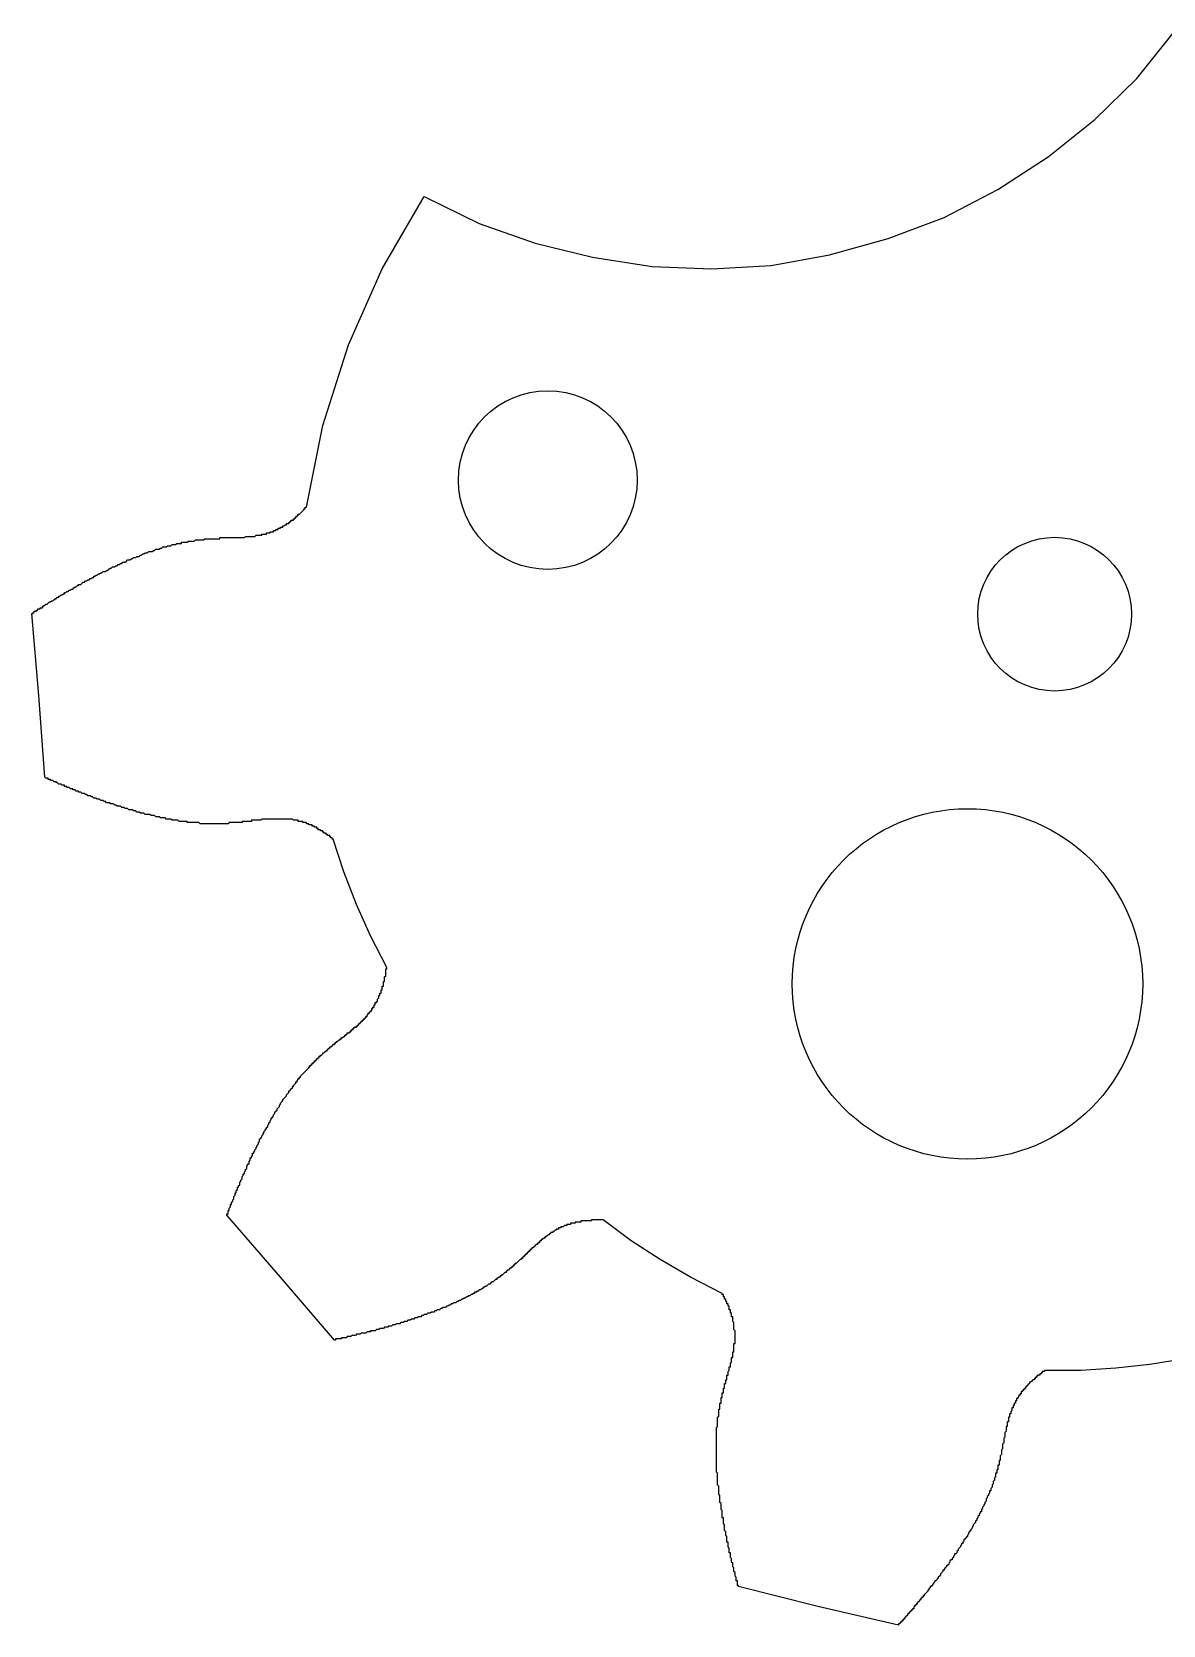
# Model space of a CAD drawing. Header units: millimetres. Extents: x 0 to 35, y 0 to 29.7.
# Drawn here: x 0 to 19.37, y 0 to 27.28 of the extents above; entities that cross this region are included whole.
import ezdxf

# ---------------------------------------------------------------- set-up
doc = ezdxf.new("R2010")
doc.units = ezdxf.units.MM
doc.layers.add('CORTE', color=7, linetype='Continuous')

msp = doc.modelspace()

# ---------------------------------------------------------------- linework, layer by layer
at = {"layer": 'CORTE'}
msp.add_lwpolyline([(19.74, 4.56), (19.14, 4.46), (18.56, 4.4), (17.96, 4.36), (17.36, 4.36), (17.34, 4.36), (17.34, 4.34), (17.32, 4.34), (17.3, 4.34), (17.3, 4.32), (17.28, 4.32), (17.28, 4.3), (17.26, 4.3), (17.26, 4.28), (17.24, 4.28), (17.22, 4.28), (17.22, 4.26), (17.2, 4.26), (17.2, 4.24), (17.18, 4.24), (17.18, 4.22), (17.16, 4.22), (17.16, 4.2), (17.14, 4.2), (17.12, 4.18), (17.1, 4.16), (17.08, 4.16), (17.08, 4.14), (17.06, 4.12), (17.04, 4.1), (17.02, 4.08), (17.02, 4.06), (17, 4.06), (17, 4.04), (16.98, 4.04), (16.98, 4.02), (16.96, 4.02), (16.96, 4), (16.94, 4), (16.94, 3.98), (16.94, 3.96), (16.92, 3.96), (16.92, 3.94), (16.9, 3.94), (16.9, 3.92), (16.88, 3.9), (16.88, 3.88), (16.86, 3.88), (16.86, 3.86), (16.86, 3.84), (16.84, 3.84), (16.84, 3.82), (16.84, 3.8), (16.82, 3.8), (16.82, 3.78), (16.82, 3.76), (16.8, 3.76), (16.8, 3.74), (16.8, 3.72), (16.78, 3.72), (16.78, 3.7), (16.78, 3.68), (16.76, 3.66), (16.76, 3.64), (16.76, 3.62), (16.74, 3.62), (16.74, 3.6), (16.74, 3.58), (16.74, 3.56), (16.72, 3.56), (16.72, 3.54), (16.72, 3.52), (16.72, 3.5), (16.72, 3.48), (16.7, 3.48), (16.7, 3.46), (16.7, 3.44), (16.7, 3.42), (16.7, 3.4), (16.68, 3.4), (16.68, 3.38), (16.68, 3.36), (16.68, 3.34), (16.68, 3.32), (16.66, 3.3), (16.66, 3.28), (16.66, 3.26), (16.66, 3.24), (16.66, 3.22), (16.64, 3.2), (16.64, 3.18), (16.64, 3.16), (16.64, 3.14), (16.64, 3.12), (16.62, 3.1), (16.62, 3.08), (16.62, 3.06), (16.62, 3.04), (16.62, 3.02), (16.6, 3), (16.6, 2.98), (16.6, 2.96), (16.6, 2.94), (16.6, 2.92), (16.58, 2.9), (16.58, 2.88), (16.58, 2.86), (16.58, 2.84), (16.58, 2.82), (16.56, 2.82), (16.56, 2.8), (16.56, 2.78), (16.56, 2.76), (16.56, 2.74), (16.54, 2.74), (16.54, 2.72), (16.54, 2.7), (16.54, 2.68), (16.54, 2.66), (16.52, 2.66), (16.52, 2.64), (16.52, 2.62), (16.52, 2.6), (16.5, 2.6), (16.5, 2.58), (16.5, 2.56), (16.5, 2.54), (16.48, 2.52), (16.48, 2.5), (16.48, 2.48), (16.46, 2.46), (16.46, 2.44), (16.46, 2.42), (16.44, 2.4), (16.44, 2.38), (16.44, 2.36), (16.42, 2.34), (16.42, 2.32), (16.42, 2.3), (16.4, 2.3), (16.4, 2.28), (16.4, 2.26), (16.38, 2.24), (16.38, 2.22), (16.36, 2.2), (16.36, 2.18), (16.34, 2.16), (16.34, 2.14), (16.34, 2.12), (16.32, 2.1), (16.32, 2.08), (16.3, 2.06), (16.3, 2.04), (16.28, 2.02), (16.28, 2), (16.26, 1.98), (16.26, 1.96), (16.26, 1.94), (16.24, 1.94), (16.24, 1.92), (16.22, 1.9), (16.22, 1.88), (16.2, 1.86), (16.2, 1.84), (16.18, 1.82), (16.18, 1.8), (16.16, 1.78), (16.16, 1.76), (16.14, 1.74), (16.12, 1.72), (16.12, 1.7), (16.1, 1.68), (16.1, 1.66), (16.08, 1.64), (16.08, 1.62), (16.06, 1.62), (16.06, 1.6), (16.04, 1.58), (16.04, 1.56), (16.02, 1.54), (16.02, 1.52), (16, 1.5), (15.98, 1.48), (15.96, 1.46), (15.96, 1.44), (15.94, 1.42), (15.94, 1.4), (15.92, 1.4), (15.92, 1.38), (15.9, 1.36), (15.9, 1.34), (15.88, 1.32), (15.86, 1.3), (15.86, 1.28), (15.84, 1.26), (15.84, 1.24), (15.82, 1.22), (15.8, 1.22), (15.8, 1.2), (15.78, 1.18), (15.78, 1.16), (15.76, 1.14), (15.76, 1.12), (15.74, 1.12), (15.72, 1.1), (15.72, 1.08), (15.7, 1.06), (15.7, 1.04), (15.68, 1.02), (15.66, 1.02), (15.66, 1), (15.64, 0.98), (15.62, 0.96), (15.62, 0.94), (15.6, 0.94), (15.6, 0.92), (15.58, 0.9), (15.56, 0.88), (15.56, 0.86), (15.54, 0.84), (15.52, 0.82), (15.52, 0.8), (15.5, 0.8), (15.5, 0.78), (15.48, 0.76), (15.46, 0.76), (15.46, 0.74), (15.44, 0.72), (15.44, 0.7), (15.42, 0.7), (15.42, 0.68), (15.4, 0.66), (15.38, 0.66), (15.38, 0.64), (15.36, 0.62), (15.36, 0.6), (15.34, 0.6), (15.34, 0.58), (15.32, 0.56), (15.3, 0.54), (15.28, 0.52), (15.28, 0.5), (15.26, 0.5), (15.26, 0.48), (15.24, 0.48), (15.24, 0.46), (15.22, 0.46), (15.22, 0.44), (15.2, 0.42), (15.18, 0.4), (15.16, 0.38), (15.16, 0.36), (15.14, 0.36), (15.14, 0.34), (15.12, 0.34), (15.12, 0.32), (15.1, 0.32), (15.1, 0.3), (15.1, 0.28), (15.08, 0.28), (15.08, 0.26), (15.06, 0.26), (15.06, 0.24), (15.04, 0.24), (15.04, 0.22), (15.02, 0.22), (15.02, 0.2), (15, 0.2), (15, 0.18), (14.98, 0.16), (14.96, 0.14), (14.94, 0.12), (14.94, 0.1), (14.92, 0.1), (14.92, 0.08), (14.9, 0.08), (14.9, 0.06), (14.88, 0.06), (14.88, 0.04), (14.86, 0.04), (14.86, 0.02), (14.84, 0.02), (14.84, 0), (13.46, 0.32), (12.1, 0.66), (12.1, 0.68), (12.08, 0.68), (12.08, 0.7), (12.08, 0.72), (12.08, 0.74), (12.08, 0.76), (12.06, 0.76), (12.06, 0.78), (12.06, 0.8), (12.06, 0.82), (12.04, 0.84), (12.04, 0.86), (12.04, 0.88), (12.04, 0.9), (12.02, 0.92), (12.02, 0.94), (12.02, 0.96), (12.02, 0.98), (12, 1), (12, 1.02), (12, 1.04), (12, 1.06), (11.98, 1.08), (11.98, 1.1), (11.98, 1.12), (11.98, 1.14), (11.96, 1.16), (11.96, 1.18), (11.96, 1.2), (11.96, 1.22), (11.96, 1.24), (11.94, 1.24), (11.94, 1.26), (11.94, 1.28), (11.94, 1.3), (11.94, 1.32), (11.92, 1.34), (11.92, 1.36), (11.92, 1.38), (11.92, 1.4), (11.92, 1.42), (11.9, 1.42), (11.9, 1.44), (11.9, 1.46), (11.9, 1.48), (11.9, 1.5), (11.9, 1.52), (11.88, 1.54), (11.88, 1.56), (11.88, 1.58), (11.88, 1.6), (11.86, 1.62), (11.86, 1.64), (11.86, 1.66), (11.86, 1.68), (11.86, 1.7), (11.86, 1.72), (11.84, 1.74), (11.84, 1.76), (11.84, 1.78), (11.84, 1.8), (11.84, 1.82), (11.84, 1.84), (11.82, 1.84), (11.82, 1.86), (11.82, 1.88), (11.82, 1.9), (11.82, 1.92), (11.82, 1.96), (11.8, 1.98), (11.8, 2), (11.8, 2.02), (11.8, 2.04), (11.8, 2.06), (11.8, 2.08), (11.78, 2.1), (11.78, 2.12), (11.78, 2.14), (11.78, 2.16), (11.78, 2.18), (11.78, 2.2), (11.78, 2.22), (11.76, 2.24), (11.76, 2.26), (11.76, 2.28), (11.76, 2.3), (11.76, 2.32), (11.76, 2.34), (11.76, 2.36), (11.76, 2.38), (11.74, 2.4), (11.74, 2.42), (11.74, 2.44), (11.74, 2.46), (11.74, 2.48), (11.74, 2.5), (11.74, 2.52), (11.74, 2.54), (11.74, 2.56), (11.74, 2.58), (11.74, 2.6), (11.72, 2.62), (11.72, 2.64), (11.72, 2.66), (11.72, 2.68), (11.72, 2.7), (11.72, 2.72), (11.72, 2.74), (11.72, 2.76), (11.72, 2.78), (11.72, 2.8), (11.72, 2.82), (11.72, 2.84), (11.72, 2.86), (11.72, 2.88), (11.72, 2.9), (11.72, 2.92), (11.72, 2.94), (11.72, 2.96), (11.72, 2.98), (11.72, 3), (11.72, 3.02), (11.72, 3.04), (11.72, 3.06), (11.72, 3.08), (11.72, 3.1), (11.72, 3.12), (11.72, 3.14), (11.72, 3.16), (11.72, 3.18), (11.72, 3.2), (11.72, 3.22), (11.72, 3.24), (11.72, 3.26), (11.72, 3.28), (11.72, 3.3), (11.72, 3.32), (11.72, 3.34), (11.72, 3.36), (11.72, 3.38), (11.74, 3.4), (11.74, 3.42), (11.74, 3.44), (11.74, 3.46), (11.74, 3.48), (11.74, 3.5), (11.74, 3.52), (11.74, 3.54), (11.74, 3.56), (11.76, 3.58), (11.76, 3.6), (11.76, 3.62), (11.76, 3.64), (11.76, 3.66), (11.76, 3.68), (11.76, 3.7), (11.78, 3.7), (11.78, 3.72), (11.78, 3.74), (11.78, 3.76), (11.78, 3.78), (11.78, 3.8), (11.8, 3.8), (11.8, 3.82), (11.8, 3.84), (11.8, 3.86), (11.8, 3.88), (11.8, 3.9), (11.82, 3.9), (11.82, 3.92), (11.82, 3.94), (11.82, 3.96), (11.82, 3.98), (11.84, 3.98), (11.84, 4), (11.84, 4.02), (11.84, 4.04), (11.84, 4.06), (11.86, 4.06), (11.86, 4.08), (11.86, 4.1), (11.86, 4.12), (11.86, 4.14), (11.88, 4.14), (11.88, 4.16), (11.88, 4.18), (11.88, 4.2), (11.9, 4.2), (11.9, 4.22), (11.9, 4.24), (11.9, 4.26), (11.9, 4.28), (11.92, 4.28), (11.92, 4.3), (11.92, 4.32), (11.92, 4.34), (11.94, 4.36), (11.94, 4.38), (11.94, 4.4), (11.94, 4.42), (11.96, 4.42), (11.96, 4.44), (11.96, 4.46), (11.96, 4.48), (11.98, 4.5), (11.98, 4.52), (11.98, 4.54), (11.98, 4.56), (11.98, 4.58), (12, 4.58), (12, 4.6), (12, 4.62), (12, 4.64), (12, 4.66), (12, 4.68), (12.02, 4.68), (12.02, 4.7), (12.02, 4.72), (12.02, 4.74), (12.02, 4.76), (12.02, 4.78), (12.02, 4.8), (12.02, 4.82), (12.04, 4.82), (12.04, 4.84), (12.04, 4.86), (12.04, 4.88), (12.04, 4.9), (12.04, 4.92), (12.04, 4.94), (12.04, 4.96), (12.04, 4.98), (12.04, 5), (12.04, 5.02), (12.04, 5.04), (12.02, 5.06), (12.02, 5.08), (12.02, 5.1), (12.02, 5.12), (12.02, 5.14), (12.02, 5.16), (12.02, 5.18), (12, 5.2), (12, 5.22), (12, 5.24), (12, 5.26), (12, 5.28), (11.98, 5.28), (11.98, 5.3), (11.98, 5.32), (11.98, 5.34), (11.96, 5.34), (11.96, 5.36), (11.96, 5.38), (11.96, 5.4), (11.94, 5.4), (11.94, 5.42), (11.94, 5.44), (11.94, 5.46), (11.92, 5.46), (11.92, 5.48), (11.92, 5.5), (11.9, 5.5), (11.9, 5.52), (11.9, 5.54), (11.88, 5.54), (11.88, 5.56), (11.88, 5.58), (11.86, 5.58), (11.86, 5.6), (11.86, 5.62), (11.84, 5.62), (11.84, 5.64), (11.84, 5.66), (11.82, 5.66), (11.82, 5.68), (11.28, 5.96), (10.76, 6.26), (10.26, 6.58), (9.78, 6.94), (9.76, 6.94), (9.74, 6.94), (9.72, 6.94), (9.7, 6.94), (9.68, 6.94), (9.66, 6.94), (9.64, 6.94), (9.62, 6.94), (9.6, 6.94), (9.58, 6.94), (9.58, 6.92), (9.56, 6.92), (9.54, 6.92), (9.52, 6.92), (9.5, 6.92), (9.48, 6.92), (9.46, 6.92), (9.44, 6.92), (9.42, 6.92), (9.4, 6.92), (9.4, 6.9), (9.38, 6.9), (9.36, 6.9), (9.34, 6.9), (9.32, 6.9), (9.3, 6.9), (9.3, 6.88), (9.28, 6.88), (9.26, 6.88), (9.24, 6.88), (9.22, 6.88), (9.22, 6.86), (9.2, 6.86), (9.18, 6.86), (9.16, 6.86), (9.16, 6.84), (9.14, 6.84), (9.12, 6.84), (9.1, 6.82), (9.08, 6.82), (9.06, 6.82), (9.06, 6.8), (9.04, 6.8), (9.02, 6.8), (9.02, 6.78), (9, 6.78), (8.98, 6.78), (8.98, 6.76), (8.96, 6.76), (8.94, 6.74), (8.92, 6.74), (8.92, 6.72), (8.9, 6.72), (8.88, 6.72), (8.88, 6.7), (8.86, 6.7), (8.86, 6.68), (8.84, 6.68), (8.82, 6.66), (8.8, 6.66), (8.8, 6.64), (8.78, 6.64), (8.78, 6.62), (8.76, 6.62), (8.74, 6.6), (8.72, 6.6), (8.72, 6.58), (8.7, 6.58), (8.7, 6.56), (8.68, 6.56), (8.68, 6.54), (8.66, 6.54), (8.66, 6.52), (8.64, 6.52), (8.62, 6.5), (8.6, 6.48), (8.58, 6.46), (8.56, 6.46), (8.56, 6.44), (8.54, 6.44), (8.54, 6.42), (8.52, 6.42), (8.52, 6.4), (8.5, 6.4), (8.5, 6.38), (8.48, 6.38), (8.48, 6.36), (8.46, 6.36), (8.46, 6.34), (8.44, 6.34), (8.44, 6.32), (8.42, 6.32), (8.42, 6.3), (8.4, 6.3), (8.4, 6.28), (8.38, 6.28), (8.38, 6.26), (8.36, 6.26), (8.34, 6.24), (8.32, 6.22), (8.3, 6.2), (8.28, 6.2), (8.28, 6.18), (8.26, 6.18), (8.26, 6.16), (8.24, 6.16), (8.24, 6.14), (8.22, 6.14), (8.22, 6.12), (8.2, 6.12), (8.18, 6.1), (8.16, 6.08), (8.14, 6.08), (8.14, 6.06), (8.12, 6.06), (8.12, 6.04), (8.1, 6.04), (8.08, 6.02), (8.06, 6), (8.04, 6), (8.04, 5.98), (8.02, 5.98), (8.02, 5.96), (8, 5.96), (7.98, 5.94), (7.96, 5.94), (7.96, 5.92), (7.94, 5.92), (7.92, 5.9), (7.9, 5.88), (7.88, 5.88), (7.86, 5.86), (7.84, 5.84), (7.82, 5.84), (7.8, 5.82), (7.78, 5.8), (7.76, 5.8), (7.74, 5.78), (7.72, 5.78), (7.72, 5.76), (7.7, 5.76), (7.68, 5.74), (7.66, 5.74), (7.64, 5.72), (7.62, 5.72), (7.62, 5.7), (7.6, 5.7), (7.58, 5.7), (7.58, 5.68), (7.56, 5.68), (7.54, 5.66), (7.52, 5.66), (7.5, 5.64), (7.48, 5.64), (7.46, 5.62), (7.44, 5.62), (7.42, 5.6), (7.4, 5.6), (7.38, 5.58), (7.36, 5.58), (7.34, 5.56), (7.32, 5.56), (7.3, 5.54), (7.28, 5.54), (7.26, 5.52), (7.24, 5.52), (7.22, 5.52), (7.2, 5.5), (7.18, 5.5), (7.16, 5.48), (7.14, 5.48), (7.12, 5.46), (7.1, 5.46), (7.08, 5.44), (7.06, 5.44), (7.04, 5.44), (7.02, 5.42), (7, 5.42), (6.98, 5.4), (6.96, 5.4), (6.94, 5.4), (6.92, 5.38), (6.9, 5.38), (6.88, 5.36), (6.86, 5.36), (6.84, 5.36), (6.82, 5.34), (6.8, 5.34), (6.78, 5.34), (6.76, 5.32), (6.74, 5.32), (6.72, 5.32), (6.7, 5.3), (6.68, 5.3), (6.66, 5.28), (6.64, 5.28), (6.62, 5.28), (6.6, 5.26), (6.58, 5.26), (6.56, 5.26), (6.54, 5.24), (6.52, 5.24), (6.5, 5.24), (6.48, 5.22), (6.46, 5.22), (6.44, 5.22), (6.42, 5.2), (6.4, 5.2), (6.38, 5.2), (6.36, 5.18), (6.34, 5.18), (6.32, 5.18), (6.3, 5.16), (6.28, 5.16), (6.26, 5.16), (6.24, 5.16), (6.22, 5.14), (6.2, 5.14), (6.18, 5.14), (6.16, 5.12), (6.14, 5.12), (6.12, 5.12), (6.1, 5.12), (6.1, 5.1), (6.08, 5.1), (6.06, 5.1), (6.04, 5.1), (6.02, 5.08), (6, 5.08), (5.98, 5.08), (5.96, 5.08), (5.94, 5.06), (5.92, 5.06), (5.9, 5.06), (5.88, 5.04), (5.86, 5.04), (5.84, 5.04), (5.82, 5.04), (5.8, 5.04), (5.8, 5.02), (5.78, 5.02), (5.76, 5.02), (5.74, 5.02), (5.72, 5), (5.7, 5), (5.68, 5), (5.66, 5), (5.64, 5), (5.62, 4.98), (5.6, 4.98), (5.58, 4.98), (5.56, 4.98), (5.54, 4.96), (5.52, 4.96), (5.5, 4.96), (5.48, 4.96), (5.46, 4.94), (5.44, 4.94), (5.42, 4.94), (5.4, 4.94), (5.38, 4.92), (5.36, 4.92), (5.34, 4.92), (5.32, 4.92), (5.3, 4.92), (5.3, 4.9), (5.28, 4.9), (5.26, 4.9), (5.24, 4.9), (5.22, 4.9), (5.2, 4.9), (5.2, 4.88), (5.18, 4.88), (4.26, 5.96), (3.34, 7.02), (3.34, 7.04), (3.36, 7.04), (3.36, 7.06), (3.36, 7.08), (3.36, 7.1), (3.38, 7.1), (3.38, 7.12), (3.38, 7.14), (3.4, 7.16), (3.4, 7.18), (3.4, 7.2), (3.42, 7.2), (3.42, 7.22), (3.42, 7.24), (3.44, 7.26), (3.44, 7.28), (3.46, 7.3), (3.46, 7.32), (3.46, 7.34), (3.48, 7.36), (3.48, 7.38), (3.48, 7.4), (3.5, 7.4), (3.5, 7.42), (3.5, 7.44), (3.52, 7.46), (3.52, 7.48), (3.52, 7.5), (3.54, 7.5), (3.54, 7.52), (3.56, 7.54), (3.56, 7.56), (3.56, 7.58), (3.58, 7.6), (3.58, 7.62), (3.6, 7.64), (3.6, 7.66), (3.6, 7.68), (3.62, 7.7), (3.62, 7.72), (3.64, 7.74), (3.64, 7.76), (3.66, 7.78), (3.66, 7.8), (3.68, 7.82), (3.68, 7.84), (3.68, 7.86), (3.7, 7.88), (3.7, 7.9), (3.72, 7.9), (3.72, 7.92), (3.72, 7.94), (3.74, 7.96), (3.74, 7.98), (3.74, 8), (3.76, 8), (3.76, 8.02), (3.78, 8.04), (3.78, 8.06), (3.78, 8.08), (3.8, 8.08), (3.8, 8.1), (3.82, 8.12), (3.82, 8.14), (3.84, 8.16), (3.84, 8.18), (3.86, 8.2), (3.86, 8.22), (3.88, 8.24), (3.88, 8.26), (3.9, 8.28), (3.9, 8.3), (3.9, 8.32), (3.92, 8.34), (3.94, 8.36), (3.94, 8.38), (3.96, 8.4), (3.96, 8.42), (3.98, 8.44), (3.98, 8.46), (4, 8.48), (4, 8.5), (4.02, 8.5), (4.02, 8.52), (4.04, 8.54), (4.04, 8.56), (4.06, 8.58), (4.06, 8.6), (4.08, 8.62), (4.08, 8.64), (4.1, 8.66), (4.1, 8.68), (4.12, 8.7), (4.14, 8.72), (4.14, 8.74), (4.16, 8.76), (4.16, 8.78), (4.18, 8.8), (4.2, 8.82), (4.2, 8.84), (4.22, 8.86), (4.24, 8.88), (4.24, 8.9), (4.26, 8.92), (4.26, 8.94), (4.28, 8.96), (4.3, 8.98), (4.3, 9), (4.32, 9.02), (4.34, 9.04), (4.36, 9.06), (4.36, 9.08), (4.38, 9.1), (4.4, 9.12), (4.4, 9.14), (4.42, 9.16), (4.44, 9.18), (4.46, 9.2), (4.46, 9.22), (4.48, 9.22), (4.48, 9.24), (4.5, 9.26), (4.52, 9.28), (4.52, 9.3), (4.54, 9.3), (4.54, 9.32), (4.56, 9.34), (4.56, 9.36), (4.58, 9.36), (4.58, 9.38), (4.6, 9.38), (4.6, 9.4), (4.62, 9.42), (4.64, 9.44), (4.66, 9.46), (4.68, 9.48), (4.7, 9.5), (4.72, 9.52), (4.74, 9.54), (4.74, 9.56), (4.76, 9.56), (4.76, 9.58), (4.78, 9.58), (4.78, 9.6), (4.8, 9.6), (4.8, 9.62), (4.82, 9.62), (4.82, 9.64), (4.84, 9.64), (4.84, 9.66), (4.86, 9.66), (4.86, 9.68), (4.88, 9.68), (4.88, 9.7), (4.9, 9.7), (4.9, 9.72), (4.92, 9.72), (4.92, 9.74), (4.94, 9.74), (4.94, 9.76), (4.96, 9.76), (4.98, 9.78), (4.98, 9.8), (5, 9.8), (5.02, 9.82), (5.04, 9.82), (5.04, 9.84), (5.06, 9.84), (5.06, 9.86), (5.08, 9.86), (5.08, 9.88), (5.1, 9.88), (5.1, 9.9), (5.12, 9.9), (5.14, 9.92), (5.16, 9.94), (5.18, 9.94), (5.18, 9.96), (5.2, 9.96), (5.2, 9.98), (5.22, 9.98), (5.22, 10), (5.24, 10), (5.26, 10.02), (5.28, 10.02), (5.28, 10.04), (5.3, 10.04), (5.3, 10.06), (5.32, 10.06), (5.34, 10.08), (5.36, 10.08), (5.36, 10.1), (5.38, 10.1), (5.38, 10.12), (5.4, 10.12), (5.4, 10.14), (5.42, 10.14), (5.44, 10.14), (5.44, 10.16), (5.46, 10.16), (5.46, 10.18), (5.48, 10.18), (5.48, 10.2), (5.5, 10.2), (5.5, 10.22), (5.52, 10.22), (5.52, 10.24), (5.54, 10.24), (5.56, 10.24), (5.56, 10.26), (5.58, 10.26), (5.58, 10.28), (5.6, 10.28), (5.6, 10.3), (5.62, 10.3), (5.62, 10.32), (5.64, 10.32), (5.64, 10.34), (5.66, 10.34), (5.66, 10.36), (5.68, 10.36), (5.68, 10.38), (5.7, 10.38), (5.7, 10.4), (5.72, 10.4), (5.72, 10.42), (5.74, 10.42), (5.74, 10.44), (5.76, 10.46), (5.76, 10.48), (5.78, 10.48), (5.78, 10.5), (5.8, 10.5), (5.8, 10.52), (5.82, 10.52), (5.82, 10.54), (5.82, 10.56), (5.84, 10.56), (5.84, 10.58), (5.86, 10.58), (5.86, 10.6), (5.86, 10.62), (5.88, 10.62), (5.88, 10.64), (5.88, 10.66), (5.9, 10.66), (5.9, 10.68), (5.92, 10.68), (5.92, 10.7), (5.92, 10.72), (5.94, 10.74), (5.94, 10.76), (5.94, 10.78), (5.96, 10.78), (5.96, 10.8), (5.96, 10.82), (5.98, 10.82), (5.98, 10.84), (5.98, 10.86), (5.98, 10.88), (6, 10.88), (6, 10.9), (6, 10.92), (6, 10.94), (6.02, 10.94), (6.02, 10.96), (6.02, 10.98), (6.02, 11), (6.02, 11.02), (6.04, 11.02), (6.04, 11.04), (6.04, 11.06), (6.04, 11.08), (6.04, 11.1), (6.06, 11.12), (6.06, 11.14), (6.06, 11.16), (6.06, 11.18), (6.06, 11.2), (6.06, 11.22), (6.06, 11.24), (6.08, 11.24), (6.08, 11.26), (5.8, 11.8), (5.56, 12.34), (5.34, 12.9), (5.16, 13.46), (5.14, 13.46), (5.14, 13.48), (5.12, 13.48), (5.12, 13.5), (5.1, 13.5), (5.1, 13.52), (5.08, 13.52), (5.06, 13.52), (5.06, 13.54), (5.04, 13.54), (5.04, 13.56), (5.02, 13.56), (5, 13.56), (5, 13.58), (4.98, 13.58), (4.98, 13.6), (4.96, 13.6), (4.94, 13.6), (4.94, 13.62), (4.92, 13.62), (4.9, 13.62), (4.9, 13.64), (4.88, 13.64), (4.88, 13.66), (4.86, 13.66), (4.84, 13.66), (4.84, 13.68), (4.82, 13.68), (4.8, 13.68), (4.8, 13.7), (4.78, 13.7), (4.76, 13.7), (4.74, 13.7), (4.74, 13.72), (4.72, 13.72), (4.7, 13.72), (4.7, 13.74), (4.68, 13.74), (4.66, 13.74), (4.64, 13.74), (4.64, 13.76), (4.62, 13.76), (4.6, 13.76), (4.58, 13.76), (4.56, 13.76), (4.56, 13.78), (4.54, 13.78), (4.52, 13.78), (4.5, 13.78), (4.48, 13.78), (4.46, 13.8), (4.44, 13.8), (4.42, 13.8), (4.4, 13.8), (4.38, 13.8), (4.36, 13.8), (4.34, 13.8), (4.32, 13.8), (4.3, 13.8), (4.28, 13.8), (4.26, 13.8), (4.24, 13.8), (4.22, 13.8), (4.2, 13.8), (4.18, 13.8), (4.16, 13.8), (4.14, 13.8), (4.12, 13.8), (4.1, 13.8), (4.08, 13.8), (4.06, 13.8), (4.04, 13.8), (4.02, 13.8), (4, 13.8), (3.98, 13.8), (3.96, 13.8), (3.94, 13.8), (3.92, 13.78), (3.9, 13.78), (3.88, 13.78), (3.86, 13.78), (3.84, 13.78), (3.82, 13.78), (3.8, 13.78), (3.78, 13.78), (3.76, 13.78), (3.76, 13.76), (3.74, 13.76), (3.72, 13.76), (3.7, 13.76), (3.68, 13.76), (3.66, 13.76), (3.64, 13.76), (3.62, 13.76), (3.6, 13.76), (3.6, 13.74), (3.58, 13.74), (3.56, 13.74), (3.54, 13.74), (3.52, 13.74), (3.5, 13.74), (3.48, 13.74), (3.46, 13.74), (3.44, 13.74), (3.42, 13.74), (3.4, 13.74), (3.38, 13.74), (3.36, 13.72), (3.34, 13.72), (3.32, 13.72), (3.3, 13.72), (3.28, 13.72), (3.26, 13.72), (3.24, 13.72), (3.22, 13.72), (3.2, 13.72), (3.18, 13.72), (3.16, 13.72), (3.14, 13.72), (3.12, 13.72), (3.1, 13.72), (3.08, 13.72), (3.06, 13.72), (3.04, 13.72), (3.02, 13.72), (3, 13.72), (2.98, 13.72), (2.96, 13.72), (2.94, 13.72), (2.92, 13.72), (2.9, 13.72), (2.88, 13.72), (2.86, 13.74), (2.84, 13.74), (2.82, 13.74), (2.8, 13.74), (2.78, 13.74), (2.76, 13.74), (2.74, 13.74), (2.72, 13.74), (2.7, 13.74), (2.68, 13.74), (2.66, 13.74), (2.66, 13.76), (2.64, 13.76), (2.62, 13.76), (2.6, 13.76), (2.58, 13.76), (2.56, 13.76), (2.54, 13.76), (2.52, 13.76), (2.5, 13.78), (2.48, 13.78), (2.46, 13.78), (2.44, 13.78), (2.42, 13.78), (2.4, 13.78), (2.38, 13.8), (2.36, 13.8), (2.34, 13.8), (2.32, 13.8), (2.3, 13.8), (2.28, 13.82), (2.26, 13.82), (2.24, 13.82), (2.22, 13.82), (2.2, 13.82), (2.18, 13.84), (2.16, 13.84), (2.14, 13.84), (2.12, 13.84), (2.1, 13.86), (2.08, 13.86), (2.06, 13.86), (2.04, 13.86), (2.02, 13.88), (2, 13.88), (1.98, 13.88), (1.96, 13.88), (1.94, 13.88), (1.92, 13.9), (1.9, 13.9), (1.88, 13.9), (1.86, 13.9), (1.84, 13.92), (1.82, 13.92), (1.8, 13.92), (1.78, 13.94), (1.76, 13.94), (1.74, 13.94), (1.72, 13.96), (1.7, 13.96), (1.68, 13.96), (1.66, 13.96), (1.64, 13.98), (1.62, 13.98), (1.6, 13.98), (1.58, 14), (1.56, 14), (1.54, 14), (1.52, 14.02), (1.5, 14.02), (1.48, 14.02), (1.46, 14.02), (1.44, 14.04), (1.42, 14.04), (1.4, 14.06), (1.38, 14.06), (1.36, 14.06), (1.34, 14.06), (1.34, 14.08), (1.32, 14.08), (1.3, 14.08), (1.28, 14.08), (1.26, 14.1), (1.24, 14.1), (1.22, 14.12), (1.2, 14.12), (1.18, 14.12), (1.16, 14.14), (1.14, 14.14), (1.12, 14.14), (1.1, 14.16), (1.08, 14.16), (1.06, 14.16), (1.04, 14.18), (1.02, 14.18), (1, 14.2), (0.98, 14.2), (0.96, 14.2), (0.94, 14.22), (0.92, 14.22), (0.9, 14.24), (0.88, 14.24), (0.86, 14.24), (0.84, 14.26), (0.82, 14.26), (0.8, 14.26), (0.8, 14.28), (0.78, 14.28), (0.76, 14.28), (0.74, 14.3), (0.72, 14.3), (0.7, 14.3), (0.7, 14.32), (0.68, 14.32), (0.66, 14.32), (0.64, 14.34), (0.62, 14.34), (0.6, 14.34), (0.6, 14.36), (0.58, 14.36), (0.56, 14.36), (0.56, 14.38), (0.54, 14.38), (0.52, 14.38), (0.5, 14.4), (0.48, 14.4), (0.46, 14.4), (0.44, 14.42), (0.42, 14.42), (0.42, 14.44), (0.4, 14.44), (0.38, 14.44), (0.36, 14.46), (0.34, 14.46), (0.32, 14.46), (0.32, 14.48), (0.3, 14.48), (0.28, 14.48), (0.28, 14.5), (0.26, 14.5), (0.24, 14.5), (0.22, 14.52), (0.12, 15.92), (0, 17.32), (0.02, 17.32), (0.02, 17.34), (0.04, 17.34), (0.04, 17.36), (0.06, 17.36), (0.08, 17.36), (0.08, 17.38), (0.1, 17.38), (0.1, 17.4), (0.12, 17.4), (0.14, 17.4), (0.14, 17.42), (0.16, 17.42), (0.18, 17.42), (0.18, 17.44), (0.2, 17.44), (0.2, 17.46), (0.22, 17.46), (0.24, 17.48), (0.26, 17.48), (0.28, 17.5), (0.3, 17.52), (0.32, 17.52), (0.34, 17.54), (0.36, 17.54), (0.38, 17.56), (0.4, 17.56), (0.4, 17.58), (0.42, 17.58), (0.44, 17.6), (0.46, 17.6), (0.46, 17.62), (0.48, 17.62), (0.5, 17.64), (0.52, 17.64), (0.54, 17.66), (0.56, 17.66), (0.56, 17.68), (0.58, 17.68), (0.6, 17.7), (0.62, 17.7), (0.64, 17.72), (0.66, 17.72), (0.68, 17.74), (0.7, 17.74), (0.72, 17.76), (0.74, 17.78), (0.76, 17.78), (0.78, 17.8), (0.8, 17.8), (0.8, 17.82), (0.82, 17.82), (0.84, 17.82), (0.86, 17.84), (0.88, 17.86), (0.9, 17.86), (0.92, 17.88), (0.94, 17.88), (0.96, 17.9), (0.98, 17.9), (1, 17.92), (1.02, 17.92), (1.04, 17.94), (1.06, 17.94), (1.06, 17.96), (1.08, 17.96), (1.1, 17.98), (1.12, 17.98), (1.14, 18), (1.16, 18), (1.18, 18.02), (1.2, 18.02), (1.22, 18.04), (1.24, 18.04), (1.26, 18.04), (1.28, 18.06), (1.3, 18.06), (1.32, 18.08), (1.34, 18.1), (1.36, 18.1), (1.38, 18.12), (1.4, 18.12), (1.42, 18.12), (1.44, 18.14), (1.46, 18.14), (1.48, 18.16), (1.5, 18.16), (1.52, 18.18), (1.54, 18.18), (1.56, 18.2), (1.58, 18.2), (1.6, 18.2), (1.62, 18.22), (1.64, 18.24), (1.66, 18.24), (1.68, 18.24), (1.7, 18.26), (1.72, 18.26), (1.74, 18.28), (1.76, 18.28), (1.78, 18.28), (1.8, 18.3), (1.82, 18.3), (1.84, 18.3), (1.86, 18.32), (1.88, 18.32), (1.9, 18.34), (1.92, 18.34), (1.94, 18.36), (1.96, 18.36), (1.98, 18.36), (2, 18.38), (2.02, 18.38), (2.04, 18.38), (2.06, 18.38), (2.08, 18.4), (2.1, 18.4), (2.12, 18.42), (2.14, 18.42), (2.16, 18.42), (2.18, 18.42), (2.2, 18.44), (2.22, 18.44), (2.24, 18.46), (2.26, 18.46), (2.28, 18.46), (2.3, 18.46), (2.32, 18.48), (2.34, 18.48), (2.36, 18.48), (2.38, 18.48), (2.4, 18.5), (2.42, 18.5), (2.44, 18.5), (2.46, 18.5), (2.48, 18.52), (2.5, 18.52), (2.52, 18.52), (2.54, 18.52), (2.56, 18.52), (2.56, 18.54), (2.58, 18.54), (2.6, 18.54), (2.62, 18.54), (2.64, 18.54), (2.66, 18.54), (2.68, 18.56), (2.7, 18.56), (2.72, 18.56), (2.74, 18.56), (2.76, 18.56), (2.78, 18.56), (2.8, 18.58), (2.82, 18.58), (2.84, 18.58), (2.86, 18.58), (2.88, 18.58), (2.9, 18.58), (2.92, 18.58), (2.94, 18.58), (2.96, 18.6), (2.98, 18.6), (3, 18.6), (3.02, 18.6), (3.04, 18.6), (3.06, 18.6), (3.08, 18.6), (3.1, 18.6), (3.12, 18.6), (3.14, 18.6), (3.16, 18.6), (3.18, 18.6), (3.2, 18.6), (3.22, 18.6), (3.22, 18.62), (3.24, 18.62), (3.26, 18.62), (3.28, 18.62), (3.3, 18.62), (3.32, 18.62), (3.34, 18.62), (3.36, 18.62), (3.38, 18.62), (3.4, 18.62), (3.42, 18.62), (3.44, 18.62), (3.46, 18.62), (3.48, 18.62), (3.5, 18.62), (3.52, 18.62), (3.54, 18.62), (3.56, 18.62), (3.58, 18.62), (3.6, 18.62), (3.62, 18.62), (3.64, 18.62), (3.66, 18.64), (3.68, 18.64), (3.7, 18.64), (3.72, 18.64), (3.74, 18.64), (3.76, 18.64), (3.78, 18.64), (3.8, 18.64), (3.82, 18.64), (3.84, 18.66), (3.86, 18.66), (3.88, 18.66), (3.9, 18.66), (3.92, 18.66), (3.94, 18.66), (3.94, 18.68), (3.96, 18.68), (3.98, 18.68), (4, 18.68), (4.02, 18.68), (4.02, 18.7), (4.04, 18.7), (4.06, 18.7), (4.08, 18.7), (4.08, 18.72), (4.1, 18.72), (4.12, 18.72), (4.14, 18.72), (4.14, 18.74), (4.16, 18.74), (4.18, 18.74), (4.18, 18.76), (4.2, 18.76), (4.22, 18.76), (4.22, 18.78), (4.24, 18.78), (4.26, 18.78), (4.26, 18.8), (4.28, 18.8), (4.3, 18.8), (4.3, 18.82), (4.32, 18.82), (4.34, 18.84), (4.36, 18.84), (4.36, 18.86), (4.38, 18.86), (4.4, 18.86), (4.4, 18.88), (4.42, 18.88), (4.42, 18.9), (4.44, 18.9), (4.44, 18.92), (4.46, 18.92), (4.48, 18.92), (4.48, 18.94), (4.5, 18.94), (4.5, 18.96), (4.52, 18.96), (4.52, 18.98), (4.54, 18.98), (4.54, 19), (4.56, 19), (4.56, 19.02), (4.58, 19.02), (4.6, 19.04), (4.62, 19.06), (4.64, 19.08), (4.66, 19.1), (4.66, 19.12), (4.68, 19.12), (4.68, 19.14), (4.7, 19.14), (4.98, 20.54), (5.42, 21.92), (6, 23.22), (6.72, 24.46), (7.66, 24), (8.62, 23.66), (9.6, 23.42), (10.62, 23.26), (11.64, 23.22), (12.66, 23.28), (13.66, 23.46), (14.66, 23.74), (15.62, 24.1), (16.54, 24.58), (17.4, 25.14), (18.2, 25.78), (18.92, 26.48), (19.56, 27.28)], dxfattribs=at)
for centre, radius in [((8.834, 19.606), 1.53), ((17.512, 17.31), 1.316), ((16.02, 10.978), 3)]:
    msp.add_circle(centre, radius, dxfattribs=at)

doc.saveas('drawing.dxf')
